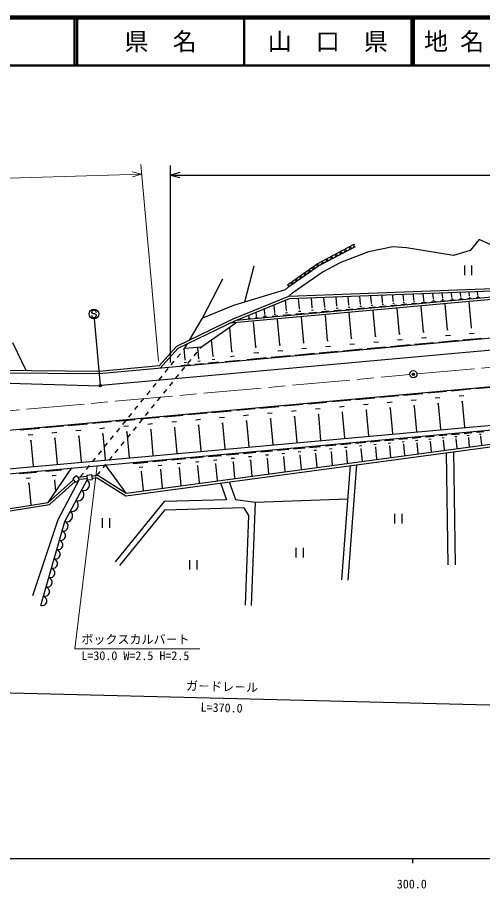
# Model space of a CAD drawing. Units: millimetres, scale not verified. Extents: x 40000 to 680000, y 20000 to 380000.
# Drawn here: x 285858 to 382552, y 198715 to 380000 of the extents above; entities that cross this region are included whole.
import ezdxf
from ezdxf.enums import TextEntityAlignment as Align

# ---------------------------------------------------------------- set-up
doc = ezdxf.new("R2010")
doc.units = ezdxf.units.MM
doc.header["$LTSCALE"] = 1000
doc.header["$PDMODE"] = 32
doc.header["$PDSIZE"] = 500
doc.linetypes.add('CHAIN', pattern=[18.5, 12, -1.5, 3.5, -1.5])
for name, color, linetype, lineweight in [('S-BGD', 7, 'Continuous', 25), ('S-BMK', 2, 'CHAIN', 13), ('S-BMK-SRVR', 3, 'Continuous', 25), ('S-STR-HTXT', 7, 'Continuous', 13), ('S-STR-STRC', 7, 'Continuous', 25), ('S-TTL', 2, 'Continuous', 140), ('S-TTL-BAND', 7, 'Continuous', 25), ('S-TTL-LINE', 7, 'Continuous', 50)]:
    doc.layers.add(name, color=color, linetype=linetype, lineweight=lineweight)
doc.layers.add('S-TTL-TXT', color=7, linetype='Continuous')
doc.styles.add('@ＭＳ ゴシック', font='')
doc.styles.add('ＭＳ ゴシック', font='')
doc.styles.get('@ＭＳ ゴシック').set_extended_font_data('@MS Gothic')
doc.styles.get('ＭＳ ゴシック').set_extended_font_data('MS Gothic')

msp = doc.modelspace()

# ---------------------------------------------------------------- linework, layer by layer
at = {"layer": 'S-BGD'}
for p, q in [((381866, 333758), (380010, 331471)), ((384110, 332723), (381866, 333758)), ((348181, 328716), (355876, 332782)), ((348442, 328289), (356110, 332340)), ((363911, 332291), (358818, 331212)), ((366759, 332032), (363911, 332291)), ((376514, 330435), (366759, 332032)), ((358818, 331212), (352892, 328944)), ((380010, 331471), (376514, 330435)), ((335008, 328241), (333027, 320747)), ((341974, 324361), (348181, 328716)), ((342192, 323903), (348442, 328289)), ((349227, 327007), (352892, 328944)), ((378783, 328368), (378783, 326368)), ((380283, 328368), (380283, 326368)), ((343123, 322724), (349227, 327007)), ((324303, 317388), (328588, 325601)), ((396615, 322885), (331294, 316959)), ((341504, 323294), (333027, 320747)), ((342192, 323903), (341504, 323294)), ((342307, 322002), (386529, 323687)), ((343123, 322724), (342307, 322002)), ((342415, 321505), (386454, 323183)), ((376178, 321768), (376095, 322689)), ((378028, 321907), (377951, 322759)), ((379830, 322041), (379758, 322828)), ((381585, 322172), (381520, 322895)), ((396661, 322387), (330023, 316342)), ((331075, 317409), (342307, 322002)), ((331279, 316952), (342415, 321505)), ((341762, 319020), (341577, 321059)), ((344478, 319401), (344290, 321477)), ((347148, 319601), (346968, 321579)), ((349749, 319795), (349578, 321678)), ((352282, 319984), (352120, 321775)), ((354751, 320168), (354596, 321870)), ((357155, 320348), (357008, 321961)), ((359497, 320523), (359358, 322051)), ((361778, 320693), (361647, 322138)), ((364001, 320859), (363877, 322223)), ((366165, 321021), (366049, 322306)), ((366129, 321017), (366201, 321024)), ((368274, 321178), (368165, 322387)), ((368240, 321175), (368309, 321181)), ((370329, 321332), (370226, 322465)), ((370227, 321007), (370487, 321031)), ((370296, 321329), (370361, 321335)), ((371889, 320842), (372878, 320932)), ((372233, 321173), (372480, 321195)), ((372330, 321481), (372234, 322542)), ((372299, 321478), (372361, 321484)), ((373861, 321021), (374799, 321107)), ((374187, 321335), (374422, 321356)), ((374279, 321627), (374189, 322616)), ((374250, 321624), (374308, 321629)), ((375783, 321196), (376670, 321276)), ((376091, 321492), (376313, 321512)), ((376150, 321766), (376206, 321771)), ((377654, 321366), (378493, 321442)), ((377946, 321646), (378156, 321665)), ((378002, 321904), (378054, 321909)), ((379478, 321531), (380268, 321603)), ((379753, 321795), (379950, 321813)), ((379805, 322039), (379855, 322043)), ((381254, 321692), (381998, 321760)), ((381512, 321941), (381698, 321957)), ((381562, 322170), (381608, 322174)), ((330758, 320070), (324303, 317388)), ((333027, 320747), (330758, 320070)), ((337304, 318228), (337209, 319273)), ((339363, 318594), (339226, 320098)), ((344424, 319396), (344532, 319406)), ((346986, 319085), (347400, 319122)), ((347096, 319596), (347200, 319605)), ((349593, 319300), (349991, 319336)), ((349699, 319790), (349798, 319799)), ((351605, 319002), (353126, 319140)), ((352134, 319510), (352514, 319545)), ((352235, 319980), (352330, 319988)), ((354102, 319229), (355558, 319361)), ((354608, 319715), (354972, 319748)), ((354705, 320164), (354796, 320173)), ((356534, 319450), (357927, 319576)), ((357019, 319915), (357367, 319946)), ((357111, 320344), (357198, 320352)), ((358904, 319665), (360234, 319785)), ((359367, 320109), (359699, 320139)), ((359455, 320519), (359538, 320527)), ((361213, 319874), (362482, 319989)), ((361654, 320298), (361971, 320327)), ((361738, 320690), (361818, 320697)), ((363461, 320078), (364672, 320188)), ((363882, 320482), (364185, 320510)), ((363963, 320856), (364038, 320863)), ((365290, 314119), (364811, 319397)), ((365652, 320277), (366805, 320381)), ((366053, 320662), (366341, 320688)), ((367785, 320470), (368883, 320570)), ((368167, 320837), (368441, 320862)), ((370269, 314571), (369790, 319849)), ((369864, 320659), (370907, 320753)), ((375249, 315022), (374770, 320301)), ((380228, 315474), (379750, 320752)), ((331075, 317409), (318915, 311503)), ((321620, 312817), (324303, 317388)), ((333845, 317391), (334238, 317427)), ((333981, 317523), (334080, 317531)), ((334020, 317645), (333991, 317958)), ((334008, 317644), (334032, 317646)), ((335264, 317520), (335875, 317575)), ((335537, 317914), (335477, 318565)), ((335477, 317724), (335630, 317738)), ((335517, 317913), (335556, 317916)), ((336918, 317670), (337783, 317748)), ((337219, 317959), (337435, 317979)), ((337277, 318226), (337331, 318231)), ((338846, 317845), (340006, 317950)), ((339249, 318233), (339539, 318259)), ((339326, 318591), (339399, 318597)), ((341091, 318049), (342596, 318185)), ((341615, 318551), (341991, 318585)), ((341715, 319016), (341809, 319024)), ((343708, 318286), (345436, 318443)), ((344309, 318863), (344741, 318902)), ((345372, 312312), (344893, 317590)), ((346409, 318531), (348067, 318681)), ((349041, 318770), (350630, 318914)), ((350351, 312764), (349872, 318042)), ((355331, 313215), (354852, 318494)), ((360310, 313667), (359831, 318945)), ((331279, 316952), (319221, 311096)), ((324129, 311485), (331252, 316453)), ((330445, 310454), (329990, 315467)), ((335412, 311408), (334934, 316687)), ((340392, 311860), (339913, 317138)), ((380104, 315463), (380353, 315485)), ((397383, 314420), (302865, 305845)), ((360186, 313656), (360435, 313678)), ((365165, 314107), (365414, 314130)), ((370145, 314559), (370394, 314582)), ((374859, 313782), (375855, 313872)), ((375124, 315011), (375373, 315034)), ((379839, 314234), (380835, 314324)), ((284804, 312376), (287700, 306455)), ((397658, 311934), (303264, 303371)), ((320653, 311169), (321164, 312040)), ((326537, 309501), (326234, 312847)), ((340267, 311849), (340516, 311871)), ((345247, 312300), (345496, 312323)), ((350227, 312752), (350476, 312775)), ((354941, 311975), (355937, 312065)), ((355206, 313204), (355455, 313227)), ((359921, 312427), (360917, 312517)), ((363515, 311548), (367498, 311909)), ((364900, 312878), (365896, 312969)), ((368494, 312000), (372478, 312361)), ((369880, 313330), (370876, 313421)), ((373474, 312451), (377457, 312813)), ((378453, 312903), (382437, 313265)), ((318915, 311503), (315293, 307474)), ((319221, 311096), (315533, 306994)), ((319095, 309249), (319725, 310026)), ((320355, 310802), (320653, 311169)), ((320708, 308794), (320499, 311097)), ((320653, 311169), (324129, 311485)), ((322571, 309565), (323201, 310341)), ((323557, 309042), (323350, 311323)), ((323831, 311118), (324129, 311485)), ((330346, 310445), (330543, 310463)), ((335023, 310168), (336019, 310258)), ((335288, 311397), (335537, 311420)), ((340002, 310620), (340998, 310710)), ((343597, 309741), (347580, 310102)), ((344982, 311072), (345978, 311162)), ((348576, 310193), (352560, 310554)), ((349962, 311523), (350957, 311614)), ((353556, 310644), (357539, 311006)), ((358535, 311096), (362519, 311458)), ((317835, 307696), (318465, 308473)), ((320525, 308212), (320992, 308255)), ((320649, 308788), (320766, 308799)), ((321310, 308012), (321941, 308788)), ((323376, 308466), (323839, 308508)), ((323500, 309037), (323615, 309047)), ((325574, 308106), (327736, 308302)), ((326326, 308828), (326866, 308877)), ((326470, 309495), (326605, 309508)), ((329040, 308420), (332192, 308706)), ((330136, 309473), (330924, 309545)), ((333637, 308837), (337621, 309199)), ((338617, 309289), (342601, 309651)), ((302844, 306345), (277222, 306531)), ((315293, 307474), (302844, 306345)), ((316575, 306143), (317205, 306920)), ((319876, 307589), (321743, 307758)), ((320050, 306459), (320680, 307235)), ((322733, 307848), (324583, 308016)), ((302865, 305845), (277243, 306031)), ((315314, 304591), (315945, 305367)), ((318790, 304906), (319420, 305682)), ((156834, 282556), (398483, 304478)), ((277448, 304041), (302965, 303361)), ((314054, 303038), (314684, 303814)), ((317530, 303353), (318160, 304129)), ((385048, 303059), (381064, 302697)), ((312794, 301485), (313424, 302261)), ((315009, 300247), (315639, 301023)), ((316269, 301800), (316900, 302576)), ((365130, 301252), (361146, 300890)), ((370109, 301703), (366126, 301342)), ((375089, 302155), (371105, 301794)), ((380068, 302607), (376085, 302246)), ((378683, 301276), (377687, 301186)), ((310273, 298379), (310904, 299155)), ((311534, 299932), (312164, 300708)), ((313749, 298694), (314379, 299470)), ((345212, 299445), (341228, 299083)), ((350191, 299896), (346207, 299535)), ((355171, 300348), (351187, 299987)), ((360150, 300800), (356167, 300439)), ((358765, 299469), (357769, 299379)), ((363744, 299921), (362748, 299831)), ((368724, 300373), (367728, 300282)), ((368459, 299144), (368210, 299121)), ((368334, 299133), (368813, 293854)), ((373703, 300825), (372708, 300734)), ((373438, 299596), (373189, 299573)), ((373314, 299584), (373793, 294306)), ((378418, 300047), (378169, 300025)), ((378293, 300036), (378772, 294758)), ((193572, 277856), (416091, 298043)), ((309013, 296826), (309643, 297602)), ((312489, 297141), (313119, 297917)), ((325293, 297638), (321310, 297276)), ((330273, 298089), (326289, 297728)), ((335252, 298541), (331269, 298180)), ((340232, 298993), (336248, 298632)), ((338847, 297662), (337851, 297572)), ((343826, 298114), (342830, 298024)), ((348806, 298566), (347810, 298475)), ((348541, 297337), (348292, 297314)), ((348416, 297326), (348895, 292047)), ((353785, 299018), (352789, 298927)), ((353520, 297789), (353271, 297766)), ((353396, 297777), (353875, 292499)), ((358500, 298240), (358251, 298218)), ((358375, 298229), (358854, 292951)), ((363479, 298692), (363230, 298670)), ((363355, 298681), (363834, 293402)), ((193060, 276805), (415468, 296982)), ((305375, 295831), (301392, 295469)), ((310355, 296283), (306371, 295921)), ((307753, 295273), (308383, 296049)), ((311228, 295588), (311858, 296364)), ((315334, 296734), (311351, 296373)), ((320314, 297186), (316330, 296825)), ((318928, 295855), (317932, 295765)), ((323908, 296307), (322912, 296217)), ((328887, 296759), (327892, 296669)), ((328622, 295530), (328373, 295507)), ((328498, 295519), (328977, 290240)), ((333867, 297211), (332871, 297120)), ((333602, 295982), (333353, 295959)), ((333477, 295970), (333956, 290692)), ((338582, 296433), (338333, 296411)), ((338457, 296422), (338936, 291144)), ((343561, 296885), (343312, 296863)), ((343437, 296874), (343915, 291596)), ((290437, 294476), (286453, 294114)), ((295416, 294927), (291432, 294566)), ((300396, 295379), (296412, 295018)), ((299010, 294048), (298014, 293958)), ((303990, 294500), (302994, 294410)), ((306493, 293720), (307123, 294496)), ((308969, 294952), (307973, 294862)), ((308704, 293723), (308455, 293700)), ((308580, 293712), (309059, 288433)), ((309968, 294035), (310598, 294811)), ((313949, 295404), (312953, 295313)), ((313684, 294175), (313435, 294152)), ((313559, 294163), (314038, 288885)), ((318663, 294626), (318414, 294604)), ((318539, 294615), (319018, 289337)), ((323643, 295078), (323394, 295056)), ((323518, 295067), (323997, 289789)), ((381296, 293681), (382824, 293820)), ((289051, 293145), (288055, 293055)), ((288786, 291916), (288537, 291893)), ((288662, 291905), (289140, 286626)), ((294031, 293597), (293035, 293506)), ((293766, 292368), (293517, 292345)), ((293641, 292356), (294120, 287078)), ((298745, 292819), (298496, 292797)), ((298621, 292808), (299099, 287530)), ((303725, 293271), (303476, 293249)), ((303600, 293260), (304079, 287982)), ((305232, 292167), (305862, 292943)), ((308472, 280998), (390275, 291996)), ((308708, 292482), (309338, 293258)), ((362140, 291944), (364082, 292120)), ((365057, 292208), (366936, 292379)), ((367912, 292467), (369729, 292632)), ((368643, 291984), (369097, 292025)), ((370705, 292721), (372462, 292880)), ((371412, 292253), (371851, 292293)), ((373439, 292969), (375137, 293123)), ((374122, 292517), (374547, 292555)), ((374328, 292022), (374434, 292032)), ((374381, 292027), (374566, 289985)), ((376115, 293211), (377755, 293360)), ((376775, 292775), (377185, 292812)), ((376973, 292297), (377076, 292306)), ((377024, 292302), (377202, 290340)), ((378733, 293449), (380317, 293593)), ((379370, 293028), (379766, 293064)), ((379562, 292566), (379661, 292575)), ((379611, 292571), (379782, 290686)), ((381910, 293275), (382292, 293309)), ((382095, 292829), (382191, 292838)), ((382143, 292834), (382307, 291026)), ((303972, 290614), (304602, 291390)), ((306187, 289376), (306817, 290153)), ((307448, 290929), (308078, 291705)), ((308359, 280478), (390334, 291500)), ((339857, 289922), (342281, 290142)), ((343250, 290230), (345601, 290443)), ((346571, 290531), (348850, 290738)), ((349821, 290826), (352029, 291026)), ((350709, 290239), (351261, 290289)), ((353001, 291114), (355141, 291309)), ((353862, 290545), (354397, 290594)), ((356113, 291397), (358186, 291585)), ((356947, 290846), (357465, 290893)), ((357198, 290242), (357327, 290253)), ((357262, 290247), (357494, 287690)), ((359159, 291673), (361166, 291855)), ((359966, 291139), (360468, 291185)), ((360209, 290555), (360334, 290566)), ((360272, 290560), (360496, 288093)), ((362921, 291427), (363407, 291471)), ((363156, 290861), (363277, 290872)), ((363217, 290866), (363433, 288488)), ((365813, 291708), (366283, 291751)), ((366040, 291161), (366158, 291171)), ((366099, 291166), (366307, 288875)), ((368863, 291454), (368976, 291464)), ((368919, 291459), (369120, 289253)), ((371625, 291741), (371734, 291751)), ((371680, 291746), (371872, 289623)), ((301452, 287508), (302082, 288284)), ((302712, 289061), (303342, 289837)), ((304927, 287823), (305557, 288600)), ((321747, 288279), (324562, 288534)), ((325527, 288622), (328260, 288870)), ((329227, 288958), (331880, 289198)), ((330294, 288252), (330957, 288312)), ((332847, 289286), (335422, 289520)), ((333883, 288601), (334526, 288660)), ((336390, 289607), (338888, 289834)), ((337395, 288943), (338019, 289000)), ((340832, 289277), (341438, 289332)), ((341125, 288571), (341277, 288585)), ((341201, 288578), (341477, 285536)), ((344196, 289605), (344783, 289658)), ((344480, 288920), (344627, 288933)), ((344553, 288926), (344820, 285986)), ((347488, 289925), (348057, 289977)), ((347763, 289261), (347906, 289274)), ((347834, 289267), (348092, 286426)), ((350976, 289595), (351114, 289607)), ((351045, 289601), (351294, 286856)), ((354121, 289922), (354254, 289934)), ((354187, 289928), (354428, 287277)), ((375004, 289439), (375361, 266090)), ((376501, 289640), (376861, 266112)), ((300191, 285955), (300821, 286731)), ((303667, 286270), (304297, 287047)), ((308472, 280998), (304166, 286885)), ((309904, 287205), (312974, 287483)), ((311139, 286388), (311906, 286458)), ((313937, 287571), (316920, 287841)), ((315137, 286777), (315883, 286845)), ((317884, 287929), (320782, 288192)), ((319050, 287158), (319774, 287223)), ((322879, 287530), (323583, 287594)), ((323220, 286710), (323395, 286726)), ((323307, 286718), (323632, 283137)), ((326626, 287895), (327310, 287957)), ((326957, 287098), (327128, 287114)), ((327042, 287106), (327357, 283638)), ((330615, 287479), (330780, 287494)), ((330698, 287486), (331002, 284128)), ((334194, 287851), (334355, 287865)), ((334275, 287858), (334569, 284607)), ((337697, 288215), (337853, 288229)), ((337775, 288222), (338060, 285077)), ((355057, 286757), (353254, 262968)), ((356374, 286934), (354550, 262870)), ((286258, 285060), (289816, 285382)), ((291735, 285556), (295045, 285857)), ((292278, 279078), (297158, 286249)), ((293067, 284676), (293894, 284751)), ((298125, 284626), (297378, 283961)), ((298125, 284626), (298790, 283880)), ((298931, 284402), (299561, 285178)), ((300283, 284776), (301279, 284866)), ((300283, 284776), (300374, 283780)), ((301279, 284866), (301370, 283870)), ((301302, 284617), (302560, 284731)), ((302407, 284717), (303037, 285494)), ((302560, 284731), (308472, 280998)), ((311510, 285493), (311702, 285510)), ((311606, 285502), (311963, 281568)), ((315498, 285907), (315684, 285924)), ((315591, 285916), (315937, 282102)), ((319400, 286313), (319582, 286329)), ((319491, 286321), (319826, 282625)), ((287689, 284113), (288578, 284194)), ((288119, 283076), (288342, 283096)), ((288231, 283086), (288642, 278549)), ((292278, 279078), (297545, 283774)), ((292501, 278606), (297877, 283401)), ((293467, 283711), (293674, 283730)), ((293570, 283721), (293781, 281399)), ((294297, 275530), (298790, 283880)), ((295683, 275089), (300374, 283780)), ((297378, 283961), (298044, 283214)), ((298790, 283880), (298044, 283214)), ((298370, 284351), (300306, 284527)), ((298784, 283886), (300351, 284029)), ((300374, 283780), (301370, 283870)), ((301347, 284119), (302436, 284218)), ((302436, 284218), (308359, 280478)), ((328044, 283125), (329287, 279638)), ((329867, 283370), (331178, 279692)), ((316348, 279267), (306154, 266687)), ((329287, 279638), (316348, 279267)), ((331178, 279692), (335263, 279112)), ((335263, 279112), (354529, 279787)), ((268591, 275367), (292278, 279078)), ((268679, 274875), (292501, 278606)), ((316435, 277469), (307086, 265932)), ((332946, 277942), (316435, 277469)), ((332946, 277942), (333862, 276384)), ((335263, 279112), (334481, 257655)), ((303493, 275764), (303493, 273764)), ((304993, 275764), (304993, 273764)), ((333862, 276384), (333182, 257703)), ((364273, 276711), (364273, 274711)), ((365773, 276711), (365773, 274711)), ((289067, 259713), (294297, 275530)), ((290705, 257633), (295683, 275089)), ((343750, 269607), (343750, 267607)), ((345250, 269607), (345250, 267607)), ((321648, 267081), (321648, 265081)), ((323148, 267081), (323148, 265081))]:
    msp.add_line(p, q, dxfattribs=at)
for centre, radius, start, end in [((353451, 331550), 546, 212.46633, 23.22883), ((354413, 332058), 546, 212.46633, 23.22883), ((355375, 332567), 546, 212.46633, 23.22883), ((350565, 330026), 546, 212.46633, 23.22883), ((351527, 330534), 546, 212.46633, 23.22883), ((352489, 331042), 546, 212.46633, 23.22883), ((347714, 328439), 543, 219.45482, 30.66403), ((348641, 329009), 546, 212.46633, 23.22883), ((349603, 329518), 546, 212.46633, 23.22883), ((345054, 326573), 543, 219.45482, 30.66403), ((345940, 327195), 543, 219.45482, 30.66403), ((346827, 327817), 543, 219.45482, 30.66403), ((342393, 324706), 543, 219.45482, 30.66403), ((343280, 325328), 543, 219.45482, 30.66403), ((344167, 325950), 543, 219.45482, 30.66403), ((299581, 282805), 1257, 252.39927, 50.88927), ((298408, 280632), 1257, 252.39927, 50.88927), ((297236, 278459), 1257, 252.39927, 50.88927), ((296063, 276286), 1257, 252.39927, 50.88927), ((295399, 274121), 1008, 254.5603, 73.60355), ((294845, 272182), 1008, 254.5603, 73.60355), ((294292, 270242), 1008, 254.5603, 73.60355), ((293739, 268303), 1008, 254.5603, 73.60355), ((293186, 266363), 1008, 254.5603, 73.60355), ((292633, 264424), 1008, 254.5603, 73.60355), ((292080, 262484), 1008, 254.5603, 73.60355), ((291527, 260545), 1008, 254.5603, 73.60355), ((290973, 258605), 1008, 254.5603, 73.60355)]:
    msp.add_arc(centre, radius, start, end, dxfattribs=at)
at = {"layer": 'S-BMK'}
for p, q in [((368912, 305812), (398042, 308455)), ((269321, 296777), (367418, 305677))]:
    msp.add_line(p, q, dxfattribs=at)
at = {"layer": 'S-BMK-SRVR'}
msp.add_circle((368165, 305744), 750, dxfattribs=at)
msp.add_point((368165, 305744), dxfattribs=at)
at = {"layer": 'S-STR-HTXT'}
for p, q in [((315202, 308470), (311491, 349376)), ((84555, 340596), (311672, 347384)), ((311672, 347384), (309726, 347844)), ((309756, 346809), (311672, 347384)), ((302428, 286727), (297775, 248592)), ((297775, 248592), (323775, 248592))]:
    msp.add_line(p, q, dxfattribs=at)
at = {"layer": 'S-STR-STRC'}
for p, q in [((317658, 308187), (317658, 349187)), ((319590, 347705), (317658, 347187)), ((317658, 347187), (532032, 347187)), ((317658, 347187), (319590, 346669)), ((301364, 318436), (301265, 318555)), ((301609, 318297), (301364, 318436)), ((301910, 318295), (301609, 318297)), ((303101, 303507), (301850, 317300)), ((302155, 318183), (301910, 318295)), ((302261, 318047), (302155, 318183)), ((496236, 234088), (160472, 242453))]:
    msp.add_line(p, q, dxfattribs=at)
for centre, radius in [((301759, 318296), 1000), ((303115, 303357), 150), ((303115, 303357), 120), ((303115, 303357), 90), ((303115, 303357), 60), ((303115, 303357), 30)]:
    msp.add_circle(centre, radius, dxfattribs=at)
for centre, start, end in [((301761, 318051), 179.55488, 359.55488), ((301765, 318551), 359.55488, 179.55488)]:
    msp.add_arc(centre, 500, start, end, dxfattribs=at)
msp.add_point((303115, 303357), dxfattribs=at)
at = {"layer": 'S-TTL'}
msp.add_line((680000, 380000), (40000, 380000), dxfattribs=at)
at = {"layer": 'S-TTL-BAND'}
for p, q in [((40000, 205000), (579000, 205000)), ((368000, 205000), (368000, 204000))]:
    msp.add_line(p, q, dxfattribs=at)
at = {"layer": 'S-TTL-LINE'}
for p, q in [((297750, 380000), (297750, 370000)), ((298250, 380000), (298250, 370000)), ((333000, 380000), (333000, 370000)), ((367750, 380000), (367750, 370000)), ((368250, 380000), (368250, 370000)), ((40000, 370000), (680000, 370000))]:
    msp.add_line(p, q, dxfattribs=at)

# ---------------------------------------------------------------- texts
at = {"layer": 'S-STR-HTXT', "style": 'ＭＳ ゴシック'}
msp.add_text('ボックスカルバ－ト', height=1833, dxfattribs=at).set_placement((299150, 249092), align=Align.BOTTOM_LEFT)
msp.add_text('L=30.0 W=2.5 H=2.5', height=1833, dxfattribs=at).set_placement((299150, 248092), align=Align.TOP_LEFT)
at = {"layer": 'S-STR-STRC', "style": 'ＭＳ ゴシック'}
msp.add_text('ガ－ドレ－ル', height=1833, rotation=358.573, dxfattribs=at).set_placement((328379, 239270), align=Align.BOTTOM_CENTER)
at = {"layer": 'S-STR-STRC', "style": '@ＭＳ ゴシック'}
msp.add_text('L=370.0', height=1833, rotation=358.573, dxfattribs=at).set_placement((328329, 237271), align=Align.TOP_CENTER)
at = {"layer": 'S-TTL-BAND', "style": 'ＭＳ ゴシック'}
msp.add_text('300.0', height=1833, dxfattribs=at).set_placement((367844, 198195), align=Align.BOTTOM_CENTER)
at = {"layer": 'S-TTL-TXT', "style": 'ＭＳ ゴシック'}
for s, p in [('県\u3000名', (315625, 375000)), ('山\u3000口\u3000県', (350375, 375000))]:
    msp.add_text(s, height=3666, dxfattribs=at).set_placement(p, align=Align.MIDDLE_CENTER)
msp.add_text('地 名', height=3666, dxfattribs=at).set_placement((370380, 375000), align=Align.MIDDLE_LEFT)

doc.saveas('drawing.dxf')
